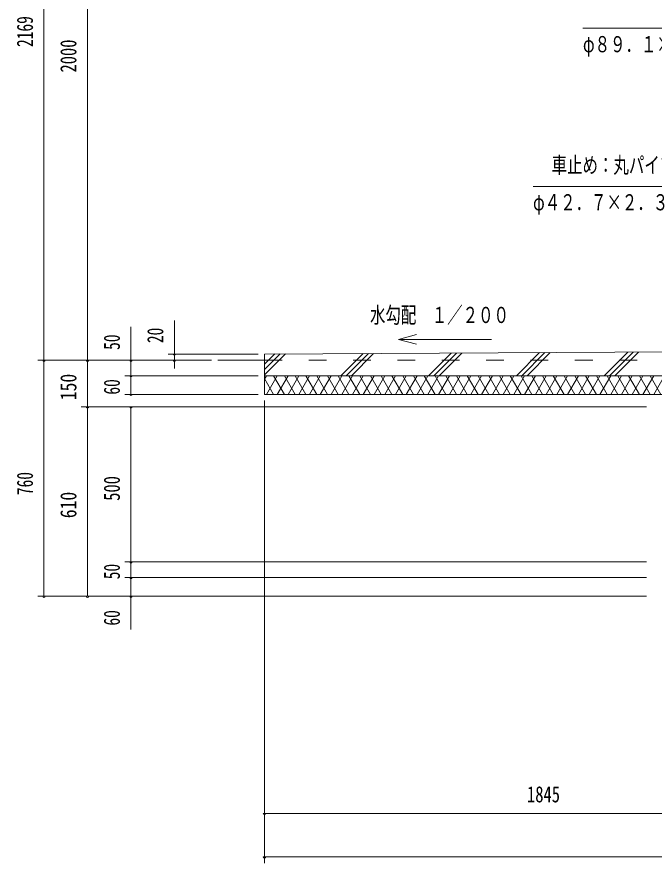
# Model space of a CAD drawing. Units: millimetres, scale not verified. Extents: x -31546 to 31551, y -14700 to 14700.
# Drawn here: x 11551 to 18733, y -4137 to 5404 of the extents above; entities that cross this region are included whole.
import ezdxf
from ezdxf.enums import TextEntityAlignment as Align

# ---------------------------------------------------------------- set-up
doc = ezdxf.new("R2010")
doc.units = ezdxf.units.MM
doc.header["$LTSCALE"] = 50
doc.linetypes.add('USER2', pattern=[10, 4, -6])
for name, color, linetype, lineweight in [('0-6_2-02BOLD', 7, 'Continuous', 18), ('0-7_2-12HIDDEN', 3, 'USER2', 18), ('0-A_2-52DIM', 3, 'Continuous', 18), ('0-B_2-62HATCH', 2, 'Continuous', 18)]:
    doc.layers.add(name, color=color, linetype=linetype, lineweight=lineweight)
doc.styles.add('ＭＳ ゴシック', font='')
doc.styles.get('ＭＳ ゴシック').set_extended_font_data('MS Gothic')

msp = doc.modelspace()

# ---------------------------------------------------------------- linework, layer by layer
at = {"layer": '0-6_2-02BOLD'}
for p, q in [((14341.01, 1602.9), (20642.59, 1634.25)), ((14341.01, 1532.9), (13816.01, 1532.9))]:
    msp.add_line(p, q, dxfattribs=at)
for points in [[(19976.01, 1147.9), (14341.01, 1147.9), (14341.01, 1602.9)], [(19976.01, 1007.9), (19976.01, 1357.9), (14341.01, 1357.9)]]:
    msp.add_lwpolyline(points, dxfattribs=at)
at = {"layer": '0-7_2-12HIDDEN'}
msp.add_line((14341.02, 1532.9), (28411.02, 1532.9), dxfattribs=at)
at = {"layer": '0-A_2-52DIM'}
for p, q in [((11856.02, 1532.9), (11856.02, 9124.4)), ((12346.02, 1532.9), (12346.02, 9124.4)), ((19328.52, 3492.9), (17368.51, 3492.9)), ((12836.01, 1147.9), (12836.01, 1910.9)), ((13326.01, 1980.9), (13326.01, 1438.97)), ((16053.44, 1713.33), (15850.59, 1767.69)), ((11786.02, 1532.9), (13746.02, 1532.9)), ((11870.02, 1532.9), (11842.02, 1532.9)), ((11856.01, -1127.1), (11856.01, 1532.9)), ((12360.02, 1532.9), (12332.02, 1532.9)), ((12346.01, -1127.1), (12346.01, 1532.9)), ((12850.01, 1532.9), (12822.01, 1532.9)), ((13256.01, 1602.9), (14271.01, 1602.9)), ((13340.01, 1602.9), (13312.01, 1602.9)), ((13340.01, 1532.9), (13312.01, 1532.9)), ((14271.01, 1357.9), (12766.01, 1357.9)), ((12850.01, 1357.9), (12822.01, 1357.9)), ((14271.01, 1147.9), (12766.01, 1147.9)), ((12850.01, 1147.9), (12822.01, 1147.9)), ((14341.01, -4137.1), (14341.01, 1077.9)), ((18646.01, 1007.9), (12276.01, 1007.9)), ((12360.01, 1007.91), (12332.01, 1007.91)), ((12850.01, 1007.9), (12822.01, 1007.9)), ((12836.01, 1007.9), (12836.01, -1505.1)), ((18646.01, -742.1), (12766.01, -742.1)), ((12850.01, -742.1), (12822.01, -742.1)), ((12766.01, -917.1), (18646.01, -917.1)), ((12850.01, -917.1), (12822.01, -917.1)), ((18646.01, -1127.1), (11786.01, -1127.1)), ((11870.01, -1127.1), (11842.01, -1127.1)), ((12360.01, -1127.1), (12332.01, -1127.1)), ((12850.01, -1127.1), (12822.01, -1127.1)), ((14355.01, -3577.1), (14327.01, -3577.1)), ((28411.01, -3577.1), (14341.01, -3577.1)), ((14355.01, -4067.1), (14327.01, -4067.1)), ((28411.01, -4067.1), (14341.01, -4067.1))]:
    msp.add_line(p, q, dxfattribs=at)
for points in [[(17931.12, 5275.48), (19891.11, 5275.48), (20678.07, 4597.82)], [(16900.59, 1767.69), (15850.59, 1767.69), (16053.44, 1822.04)]]:
    msp.add_lwpolyline(points, dxfattribs=at)
for centre in [(11856.02, 1532.9), (12346.02, 1532.9), (12836.01, 1532.9), (13326.01, 1602.9), (13326.01, 1532.9), (12836.01, 1357.9), (12836.01, 1147.9), (12346.01, 1007.91), (12836.01, 1007.9), (12836.01, -742.1), (12836.01, -917.1), (11856.01, -1127.1), (12346.01, -1127.1), (12836.01, -1127.1), (14341.01, -3577.1), (14341.01, -4067.1)]:
    msp.add_arc(centre, 14, 180, 0, dxfattribs=at)
at = {"layer": '0-B_2-62HATCH'}
for p, q in [((18437.15, 1623.28), (18171.77, 1357.9)), ((18231.17, 1357.9), (18496.84, 1623.58)), ((18290.57, 1357.9), (18556.54, 1623.88)), ((14341.01, 1368.15), (14576.94, 1604.08)), ((14517.25, 1603.78), (14341.01, 1427.54)), ((14341.01, 1486.94), (14457.56, 1603.48)), ((15201.93, 1357.9), (15452.45, 1608.43)), ((15512.15, 1608.73), (15261.32, 1357.9)), ((15320.72, 1357.9), (15571.85, 1609.03)), ((16447.35, 1613.38), (16191.87, 1357.9)), ((16507.04, 1613.68), (16251.27, 1357.9)), ((16310.67, 1357.9), (16566.74, 1613.98)), ((17181.83, 1357.9), (17442.25, 1618.33)), ((17501.95, 1618.63), (17241.22, 1357.9)), ((17300.62, 1357.9), (17561.64, 1618.93)), ((14341.01, 1317.94), (14364.09, 1357.9)), ((14485.33, 1357.9), (14364.08, 1147.9)), ((14444.92, 1357.9), (14566.15, 1147.9)), ((14606.57, 1357.9), (14485.33, 1147.9)), ((14687.4, 1147.9), (14566.15, 1357.9)), ((14606.57, 1147.9), (14727.81, 1357.9)), ((14687.4, 1357.9), (14808.64, 1147.9)), ((14849.06, 1357.9), (14727.81, 1147.9)), ((14929.89, 1147.9), (14808.64, 1357.9)), ((14849.06, 1147.9), (14970.3, 1357.9)), ((14929.89, 1357.9), (15051.13, 1147.9)), ((15091.55, 1357.9), (14970.3, 1147.9)), ((15172.38, 1147.9), (15051.13, 1357.9)), ((15091.55, 1147.9), (15212.78, 1357.9)), ((15293.62, 1147.9), (15172.38, 1357.9)), ((15334.03, 1357.9), (15212.78, 1147.9)), ((15293.61, 1357.9), (15414.86, 1147.9)), ((15455.27, 1357.9), (15334.03, 1147.9)), ((15536.11, 1147.9), (15414.86, 1357.9)), ((15455.28, 1147.9), (15576.52, 1357.9)), ((15536.11, 1357.9), (15657.35, 1147.9)), ((15697.77, 1357.9), (15576.52, 1147.9)), ((15778.6, 1147.9), (15657.35, 1357.9)), ((15697.77, 1147.9), (15819.01, 1357.9)), ((15778.6, 1357.9), (15899.83, 1147.9)), ((15940.25, 1357.9), (15819.01, 1147.9)), ((16021.08, 1147.9), (15899.83, 1357.9)), ((15940.25, 1147.9), (16061.49, 1357.9)), ((16021.08, 1357.9), (16142.33, 1147.9)), ((16182.74, 1357.9), (16061.49, 1147.9)), ((16263.57, 1147.9), (16142.33, 1357.9)), ((16182.74, 1147.9), (16303.98, 1357.9)), ((16263.57, 1357.9), (16384.82, 1147.9)), ((16425.23, 1357.9), (16303.98, 1147.9)), ((16506.06, 1147.9), (16384.82, 1357.9)), ((16425.23, 1147.9), (16546.47, 1357.9)), ((16506.06, 1357.9), (16627.3, 1147.9)), ((16667.71, 1357.9), (16546.46, 1147.9)), ((16748.54, 1147.9), (16627.3, 1357.9)), ((16667.71, 1147.9), (16788.96, 1357.9)), ((16748.54, 1357.9), (16869.79, 1147.9)), ((16910.2, 1357.9), (16788.96, 1147.9)), ((16991.03, 1147.9), (16869.79, 1357.9)), ((16910.2, 1147.9), (17031.45, 1357.9)), ((16991.03, 1357.9), (17112.28, 1147.9)), ((17152.69, 1357.9), (17031.45, 1147.9)), ((17233.51, 1147.9), (17112.28, 1357.9)), ((17152.69, 1147.9), (17273.93, 1357.9)), ((17233.51, 1357.9), (17354.76, 1147.9)), ((17395.17, 1357.9), (17273.93, 1147.9)), ((17476.01, 1147.9), (17354.76, 1357.9)), ((17395.17, 1147.9), (17516.42, 1357.9)), ((17476.01, 1357.9), (17597.25, 1147.9)), ((17637.67, 1357.9), (17516.42, 1147.9)), ((17718.5, 1147.9), (17597.25, 1357.9)), ((17637.66, 1147.9), (17758.91, 1357.9)), ((17718.5, 1357.9), (17839.74, 1147.9)), ((17880.15, 1357.9), (17758.91, 1147.9)), ((17960.98, 1147.9), (17839.74, 1357.9)), ((17880.15, 1147.9), (18001.39, 1357.9)), ((17960.98, 1357.9), (18082.22, 1147.9)), ((18122.64, 1357.9), (18001.39, 1147.9)), ((18203.47, 1147.9), (18082.22, 1357.9)), ((18122.64, 1147.9), (18243.88, 1357.9)), ((18324.71, 1147.9), (18203.47, 1357.9)), ((18365.13, 1357.9), (18243.88, 1147.9)), ((18324.71, 1357.9), (18445.96, 1147.9)), ((18486.37, 1357.9), (18365.13, 1147.9)), ((18567.19, 1147.9), (18445.96, 1357.9)), ((18486.37, 1147.9), (18607.61, 1357.9)), ((18567.2, 1357.9), (18688.44, 1147.9)), ((18728.86, 1357.9), (18607.61, 1147.9)), ((18809.69, 1147.9), (18688.44, 1357.9)), ((18728.86, 1147.9), (18850.1, 1357.9)), ((14444.92, 1147.9), (14341.01, 1327.86))]:
    msp.add_line(p, q, dxfattribs=at)

# ---------------------------------------------------------------- texts
at = {"layer": '0-A_2-52DIM', "color": 7, "style": 'ＭＳ ゴシック'}
for s, width, p in [('2169', 0.7, (11786.02, 5064.92)), ('2000', 0.75, (12276.02, 4776.66)), ('50', 0.7, (12766.01, 1649.5)), ('20', 0.7, (13256.01, 1725.65)), ('150', 0.8, (12276.01, 1082.12)), ('60', 0.7, (12766.01, 1144.94)), ('760', 0.7, (11786.02, 11.97)), ('500', 0.75, (12766.01, -52.52)), ('610', 0.8, (12276.01, -248.42)), ('50', 0.7, (12766.01, -937)), ('60', 0.7, (12766.01, -1459.06))]:
    msp.add_text(s, height=182.3, rotation=90, dxfattribs=dict(at, width=width)).set_placement(p, align=Align.BOTTOM_LEFT)
for s, width, p in [('φ８９．１×４．２', 0.7, (17931.12, 4950.35)), ('車止め：丸パイプ', 0.7, (17578.51, 3587.78)), ('φ４２．７×２．３', 0.7, (17368.51, 3167.77)), ('水勾配\u3000１／２００', 0.7, (15530.74, 1897.56)), ('1845', 0.75, (17300.65, -3507.1))]:
    msp.add_text(s, height=182.3, dxfattribs=dict(at, width=width)).set_placement(p, align=Align.BOTTOM_LEFT)

doc.saveas('drawing.dxf')
